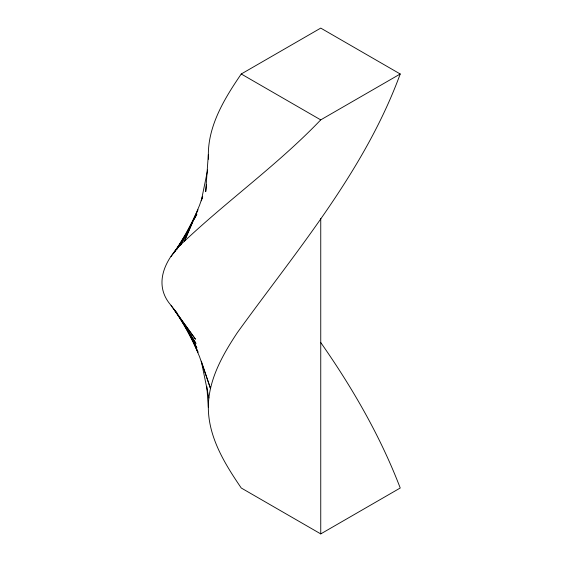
<?xml version="1.0" encoding="UTF-8"?>
<svg xmlns="http://www.w3.org/2000/svg" width="562" height="562" viewBox="0 0 562 562"><rect width="100%" height="100%" fill="white"/><g stroke="black" fill="none" stroke-linecap="round" stroke-linejoin="round"><path stroke-width="0.84" d="M208.467 159.264C206.647 127.588 224.062 99.137 241.246 73.987L320.747 28.1L400.221 73.994C364.682 170.862 297.038 249.999 237.445 332.486C222.194 355.465 207.533 381.331 208.362 409.81C209.338 438.922 225.348 464.633 241.253 488.006L320.747 533.9L400.235 488.006C380.383 436.231 352.486 387.892 320.747 342.546M208.333 154.543L205.706 191.677L206.5 184.75M207.638 169.984L201.294 200.831L202.692 196.686M202.615 196.349L199.524 205.32L184.378 241.246C165.959 257.466 152.063 283.803 171.066 305.398L195.379 339.076L171.066 305.398M188.692 229.703L180.535 245.229L198.042 209.767L184.378 241.246C228.72 199.566 278.562 163.971 320.726 119.882L400.221 73.994M193.995 219.609L196.855 214.178L194.698 217.972M192.541 221.772L177.03 249.107L183.493 238.674M185.622 234.628L173.862 252.893L181.371 242.433M171.059 256.595L180.683 243.262M241.246 73.987L320.726 119.882M177.037 312.879L173.869 309.1L195.969 343.438L184.884 325.553M182.116 321.078L183.5 323.319M178.33 315.163L196.855 347.815L191.143 336.947M185.488 326.782L198.042 352.226L193.609 341.991M193.806 343.101L199.524 356.666L210.49 388.497L201.301 361.162L208.874 398.001M206.865 386.726L208.333 407.45M320.747 218.562L320.747 533.9"/></g></svg>
